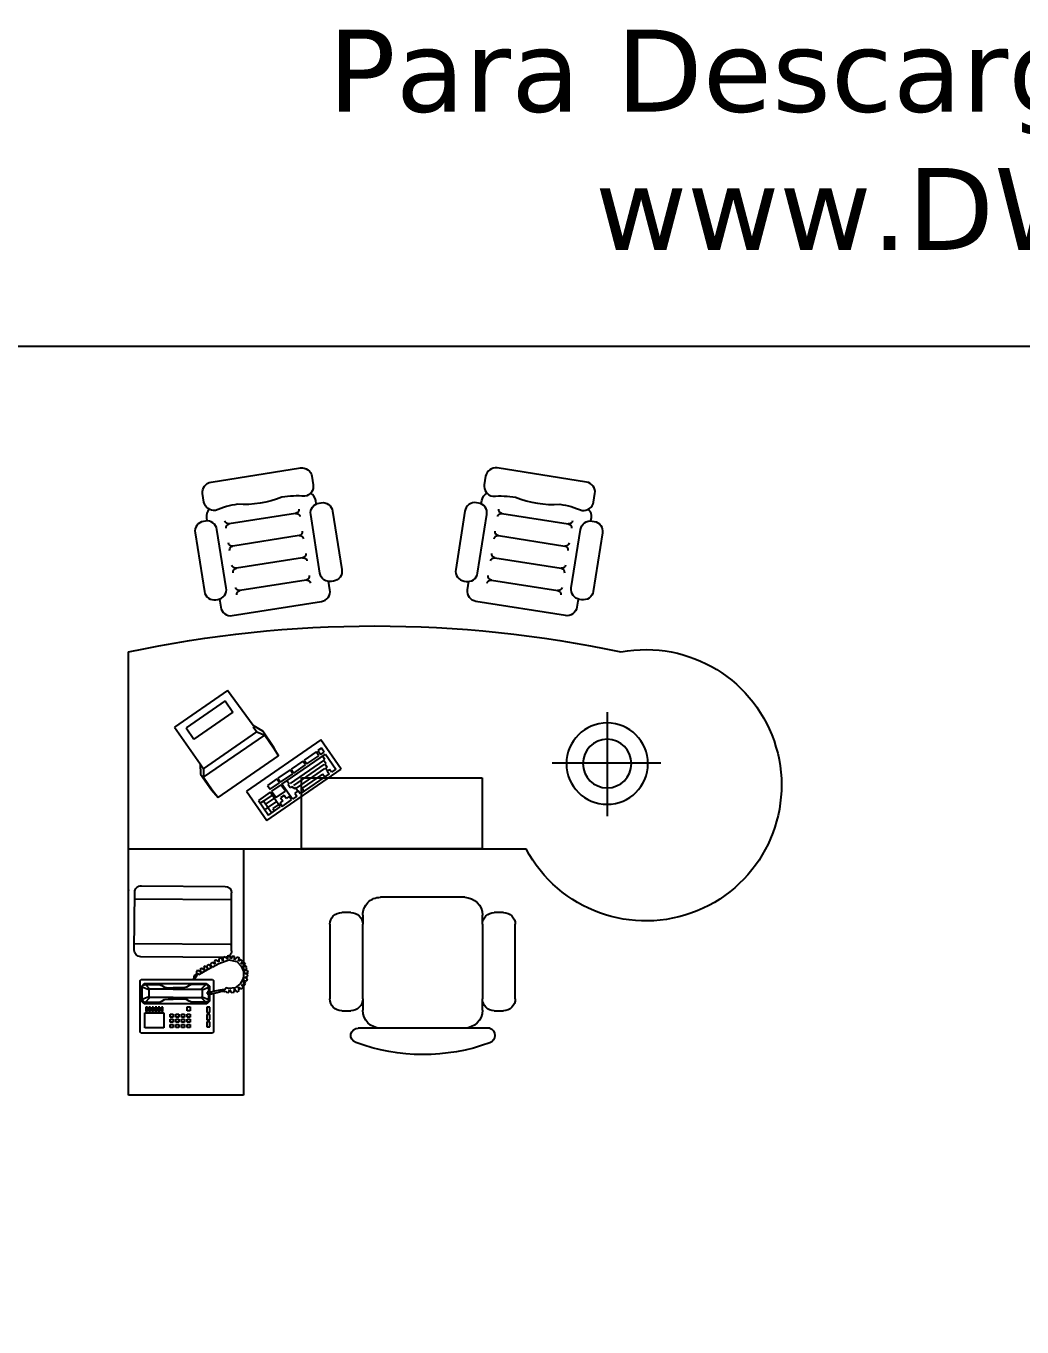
# Model space of a CAD drawing. Extents: x 0.3 to 17.9, y 0.2 to 10.4.
# Drawn here: x 5.147 to 8.39, y 6.192 to 10.427 of the extents above; entities that cross this region are included whole.
import ezdxf

# ---------------------------------------------------------------- set-up
doc = ezdxf.new("R2010")
doc.units = 0
doc.header["$MEASUREMENT"] = 0
doc.layers.get('0').update_dxf_attribs({"linetype": 'CONTINUOUS'})
doc.layers.add('Deftpoints', color=7, linetype='CONTINUOUS', plot=False)
doc.layers.add('www.dwgautocad.com', color=7, linetype='CONTINUOUS')
doc.styles.get("Standard").update_dxf_attribs({"font": 'verdana.ttf'})

# ---------------------------------------------------------------- blocks, each defined once
blk = doc.blocks.new('A$C25266DD2')
for p, q in [((1802.6, 3749.8), (1802.6, 4337.8)), ((1514, 4049.1), (2078.9, 4049.1)), ((3036, 3457.3), (2978.9, 3817)), ((3156.4, 3476.4), (3099.4, 3836.1)), ((2795, 3419.1), (2738, 3778.8)), ((2915.5, 3438.2), (2858.4, 3797.9)), ((1336.3, 1449.7), (1336.3, 3607.4)), ((522.7, 3548.7), (927.2, 3548.7)), ((458.4, 3434.6), (458.4, 3484.5)), ((991.4, 3484.5), (991.4, 3434.6)), ((364.3, 3410.4), (364.3, 3274.1)), ((460.5, 3370.3), (522.7, 3370.3)), ((927.2, 3370.3), (522.7, 3370.3)), ((927.2, 3370.3), (977.4, 3370.3)), ((1336.3, 3369.4), (1336.3, 2388.1)), ((1722.6, 3369.4), (1336.3, 3369.4)), ((1722.6, 2388.1), (1722.6, 3369.4)), ((364.3, 3274.1), (364.3, 2817)), ((1073.6, 3274.1), (1073.6, 2817)), ((2741, 3290.1), (2788.7, 3297.6)), ((364.3, 2817), (364.3, 2720.8)), ((364.3, 2720.8), (364.3, 2696.8)), ((522.7, 2720.8), (460.5, 2720.8)), ((522.7, 2720.8), (927.2, 2720.8)), ((977.4, 2720.8), (927.2, 2720.8)), ((458.4, 2606.7), (458.4, 2656.6)), ((991.4, 2656.6), (991.4, 2606.7)), ((927.2, 2542.4), (522.7, 2542.4)), ((2741, 2542.9), (2788.7, 2535.3)), ((2795, 2413.8), (2738, 2054.1)), ((1336.3, 2388.1), (1722.6, 2388.1)), ((2915.5, 2394.7), (2858.4, 2035)), ((3036, 2375.6), (2978.9, 2015.9)), ((3156.4, 2356.5), (3099.4, 1996.8)), ((1336.3, 2073.8), (0, 2073.8)), ((0, 2073.8), (0, 1449.7)), ((783, 2009.4), (1097.4, 2009.4)), ((786.8, 1481.4), (1101.2, 1483.6)), ((0, 1449.7), (2405, 1449.7))]:
    blk.add_line(p, q)
at = {"linetype": 'ByBlock'}
for p, q in [((1489.5, 2199.7), (1768, 2603.3)), ((1768.5, 2575.5), (1752, 2551.6)), ((1752, 2551.6), (1767.9, 2540.6)), ((1768, 2603.3), (1927.3, 2493.3)), ((1850.8, 2518.7), (1768.5, 2575.5)), ((1742.8, 2538.3), (1634.7, 2381.7)), ((1927.3, 2493.3), (1648.8, 2089.7)), ((1742.3, 2503.4), (1665.3, 2391.9)), ((1772.9, 2513.7), (1666.6, 2359.7)), ((1794.3, 2510.7), (1680.7, 2346)), ((1687.7, 2282.4), (1850.8, 2518.7)), ((1815.7, 2507.6), (1691.1, 2327.1)), ((1726.3, 2514.4), (1742.3, 2503.4)), ((1758.8, 2527.3), (1742.8, 2538.3)), ((1767.9, 2540.6), (1758.8, 2527.3)), ((1776.5, 2519), (1760.6, 2530)), ((1782, 2527), (1776.5, 2519)), ((1797.9, 2516), (1782, 2527)), ((1797.3, 2418.4), (1841.3, 2482.2)), ((1801.6, 2521.3), (1797.9, 2516)), ((1820.2, 2508.4), (1801.6, 2521.3)), ((1823.9, 2513.8), (1820.2, 2508.4)), ((1837.1, 2504.6), (1823.9, 2513.8)), ((1841.3, 2482.2), (1862.5, 2467.5)), ((1848.6, 2492.8), (1861.4, 2511.4)), ((1869.8, 2478.1), (1848.6, 2492.8)), ((1861.4, 2511.4), (1882.7, 2496.7)), ((1882.7, 2496.7), (1869.8, 2478.1)), ((1665.3, 2391.9), (1649.4, 2402.9)), ((1747.8, 2346.7), (1791.8, 2410.5)), ((1791.8, 2410.5), (1813, 2395.8)), ((1818.5, 2403.8), (1797.3, 2418.4)), ((1862.5, 2467.5), (1818.5, 2403.8)), ((1566.9, 2283.4), (1601.7, 2333.9)), ((1601.7, 2333.9), (1620.3, 2321)), ((1621.9, 2363.1), (1605.4, 2339.2)), ((1605.4, 2339.2), (1687.7, 2282.4)), ((1637.8, 2352.1), (1621.9, 2363.1)), ((1634.7, 2381.7), (1650.6, 2370.7)), ((1650.6, 2370.7), (1637.8, 2352.1)), ((1651.4, 2366.2), (1667.4, 2355.2)), ((1667.4, 2355.2), (1661.9, 2347.2)), ((1661.9, 2347.2), (1675.2, 2338.1)), ((1675.2, 2338.1), (1667.8, 2327.4)), ((1698.3, 2275), (1744.1, 2341.4)), ((1744.1, 2341.4), (1765.4, 2326.8)), ((1769, 2332.1), (1747.8, 2346.7)), ((1813, 2395.8), (1769, 2332.1)), ((1520.1, 2209.9), (1564, 2273.6)), ((1575.5, 2261.8), (1555.3, 2232.6)), ((1564, 2273.6), (1643.7, 2218.6)), ((1585.5, 2270.6), (1566.9, 2283.4)), ((1596.5, 2286.5), (1585.5, 2270.6)), ((1612.4, 2275.5), (1596.5, 2286.5)), ((1620.3, 2321), (1609.3, 2305.1)), ((1609.3, 2305.1), (1625.2, 2294.1)), ((1625.2, 2294.1), (1612.4, 2275.5)), ((1614.7, 2250.4), (1649.5, 2300.9)), ((1615.3, 1936.5), (1840.7, 2263.1)), ((1684, 2277.1), (1649.2, 2226.6)), ((1649.5, 2300.9), (1684, 2277.1)), ((1659.8, 2219.3), (1694.6, 2269.7)), ((1667.8, 2327.4), (1683.8, 2316.4)), ((1683.8, 2316.4), (1687.4, 2321.8)), ((1687.4, 2321.8), (1703.4, 2310.8)), ((1694.6, 2269.7), (1715.9, 2255.1)), ((1719.5, 2260.4), (1698.3, 2275)), ((1765.4, 2326.8), (1719.5, 2260.4)), ((1885, 2236.4), (1840.7, 2263.1)), ((1840.7, 2263.1), (1886.9, 2239.1)), ((1648.8, 2089.7), (1489.5, 2199.7)), ((1599.7, 2154.9), (1520.1, 2209.9)), ((1531.1, 2225.8), (1560.3, 2205.7)), ((1555.3, 2232.6), (1542.1, 2241.8)), ((1560.3, 2205.7), (1551.1, 2192.4)), ((1560.3, 2205.7), (1594.8, 2181.8)), ((1593.3, 2253.5), (1562.1, 2208.3)), ((1610, 2238), (1580.7, 2195.5)), ((1627.8, 2229.6), (1596.6, 2184.5)), ((1643.7, 2218.6), (1599.7, 2154.9)), ((1649.2, 2226.6), (1614.7, 2250.4)), ((1681.1, 2204.6), (1659.8, 2219.3)), ((1715.9, 2255.1), (1681.1, 2204.6)), ((1725, 1856.9), (1954.1, 2188.8)), ((1954.1, 2188.8), (1885, 2236.4)), ((1886.9, 2239.1), (1974.5, 2178.6)), ((1971.3, 2145.5), (1954.1, 2188.8)), ((1594.8, 2181.8), (1585.6, 2168.6)), ((1771.5, 1856.1), (1971.3, 2145.5)), ((1997.8, 2127.2), (1971.3, 2145.5)), ((1974.5, 2178.6), (2005, 2126.2)), ((2005, 2126.2), (2195.7, 1987.2)), ((561.4, 2036.8), (568.8, 2049.8)), ((568.8, 2049.8), (585.8, 2046.4)), ((577.9, 2062.3), (586.4, 2072.5)), ((585.8, 2046.4), (577.9, 2062.3)), ((603.9, 2056.6), (582.4, 2029.4)), ((586.4, 2072.5), (599.4, 2062.9)), ((597.1, 2078.2), (607.9, 2085)), ((599.4, 2062.9), (597.1, 2078.2)), ((634, 2072.5), (603.9, 2056.6)), ((607.9, 2085), (621.5, 2073.7)), ((619.8, 2092.4), (631.7, 2095.8)), ((621.5, 2073.7), (619.8, 2092.4)), ((631.7, 2095.8), (639.1, 2080.5)), ((668, 2075.4), (634, 2072.5)), ((639.1, 2080.5), (645.9, 2095.8)), ((645.9, 2095.8), (655.6, 2096.9)), ((655.6, 2096.9), (659.5, 2080.5)), ((659.5, 2080.5), (665.8, 2098.6)), ((665.8, 2098.6), (676.5, 2095.8)), ((700.9, 2061.2), (668, 2075.4)), ((676.5, 2095.8), (677.1, 2080.5)), ((677.1, 2080.5), (690.2, 2091.8)), ((690.2, 2091.8), (699.2, 2087.3)), ((699.2, 2087.3), (697.5, 2070.3)), ((697.5, 2070.3), (709.4, 2085)), ((725.9, 2036.8), (700.9, 2061.2)), ((709.4, 2085), (718.5, 2077.1)), ((718.5, 2077.1), (711.7, 2061.7)), ((711.7, 2061.7), (727.6, 2068.6)), ((735, 2061.7), (727, 2046.4)), ((727, 2046.4), (743.5, 2051.5)), ((727.6, 2068.6), (735, 2061.7)), ((743.5, 2051.5), (748, 2040.2)), ((557.4, 1994.8), (573.9, 1997.6)), ((558.6, 1981.2), (557.4, 1994.8)), ((558, 2007.3), (559.1, 2022.6)), ((573.9, 1997.6), (558, 2007.3)), ((564.8, 1974.9), (558.6, 1981.2)), ((559.1, 2022.6), (577.3, 2024.3)), ((577.3, 2024.3), (561.4, 2036.8)), ((581.8, 1980.6), (571.6, 1973.2)), ((582.4, 2029.4), (579.6, 1993.6)), ((579.6, 1993.6), (581.8, 1980.6)), ((715.1, 1940.9), (733.8, 1994.2)), ((733.8, 1994.2), (725.9, 2036.8)), ((748, 2040.2), (734.4, 2024.9)), ((734.4, 2024.9), (752, 2025.4)), ((738.9, 1986.3), (750.8, 1974.9)), ((754.3, 1986.3), (738.9, 1986.3)), ((754.3, 2014.1), (739.5, 2005.6)), ((739.5, 2005.6), (757.1, 2000.5)), ((752, 2025.4), (754.3, 2014.1)), ((757.1, 2000.5), (754.3, 1986.3)), ((823, 1481.6), (818.9, 2002.3)), ((1065.1, 1483.3), (1061, 2003.9)), ((2078.4, 2016.7), (1931.8, 1804.3)), ((2195.7, 1987.2), (1997.2, 1700.3)), ((2139.5, 1974.6), (2078.4, 2016.7)), ((342.3, 1911.2), (336.7, 1905.6)), ((552.3, 1911.2), (342.3, 1911.2)), ((550.1, 1901.7), (556.9, 1930.1)), ((556.9, 1930.1), (563.7, 1956.8)), ((563.7, 1918.2), (559.7, 1900)), ((622.5, 1911.2), (562.1, 1911.2)), ((563.1, 1971.5), (564.8, 1974.9)), ((563.7, 1956.8), (563.1, 1971.5)), ((570.5, 1944.8), (563.7, 1918.2)), ((572.2, 1958.5), (570.5, 1944.8)), ((571.6, 1973.2), (572.2, 1958.5)), ((628.1, 1905.6), (622.5, 1911.2)), ((697, 1907.9), (715.1, 1940.9)), ((698.7, 1903.4), (697, 1907.9)), ((711.1, 1919.9), (719.7, 1904.5)), ((727, 1915.3), (711.1, 1919.9)), ((740.1, 1939.2), (723.1, 1940.9)), ((723.1, 1940.9), (733.3, 1924.4)), ((733.3, 1924.4), (727, 1915.3)), ((728.7, 1962.4), (745.2, 1956.2)), ((746.9, 1961.9), (728.7, 1962.4)), ((745.2, 1956.2), (740.1, 1939.2)), ((750.8, 1974.9), (746.9, 1961.9)), ((747.4, 1973.4), (751, 1516.7)), ((1136.6, 1519.5), (1133, 1974)), ((1656, 1904.5), (1615.3, 1936.5)), ((1656.8, 1900), (1615.3, 1936.5)), ((2139.5, 1974.6), (1992.8, 1762.2)), ((336.7, 1905.6), (336.7, 1518.8)), ((370.3, 1874.7), (370.3, 1891.5)), ((370.3, 1891.5), (398.3, 1891.5)), ((398.3, 1874.7), (370.3, 1874.7)), ((398.3, 1891.5), (398.3, 1874.7)), ((409.5, 1874.7), (409.5, 1891.5)), ((409.5, 1891.5), (437.6, 1891.5)), ((437.6, 1874.7), (409.5, 1874.7)), ((437.6, 1891.5), (437.6, 1874.7)), ((448.8, 1874.7), (448.8, 1891.5)), ((448.8, 1891.5), (476.8, 1891.5)), ((476.8, 1874.7), (448.8, 1874.7)), ((476.8, 1891.5), (476.8, 1874.7)), ((510.4, 1888.7), (496.4, 1874.7)), ((496.4, 1874.7), (496.4, 1535.6)), ((507.6, 1880.3), (504.8, 1869.1)), ((504.8, 1869.1), (530.1, 1843.9)), ((504.8, 1869.1), (504.8, 1793.4)), ((518.8, 1885.9), (507.6, 1880.3)), ((549.9, 1888.7), (510.4, 1888.7)), ((518.8, 1885.9), (549.8, 1885.9)), ((532.9, 1849.5), (518.8, 1885.9)), ((530.1, 1843.9), (532.9, 1849.5)), ((530.1, 1692.6), (530.1, 1843.9)), ((572.1, 1849.5), (532.9, 1849.5)), ((549.7, 1877.5), (550.1, 1901.7)), ((558.1, 1877.5), (549.7, 1877.5)), ((559.7, 1900), (558.1, 1877.5)), ((558.7, 1885.9), (586.1, 1885.9)), ((591.7, 1888.7), (558.9, 1888.7)), ((572.1, 1849.5), (586.1, 1885.9)), ((574.9, 1843.9), (572.1, 1849.5)), ((600.1, 1869.1), (574.9, 1843.9)), ((574.9, 1692.6), (574.9, 1843.9)), ((586.1, 1885.9), (597.3, 1880.3)), ((605.7, 1871.9), (591.7, 1888.7)), ((597.3, 1880.3), (600.1, 1869.1)), ((600.1, 1869.1), (600.1, 1793.4)), ((605.7, 1535.6), (605.7, 1871.9)), ((628.1, 1518.8), (628.1, 1905.6)), ((654.4, 1831.3), (664.6, 1848.4)), ((664.6, 1848.4), (682.8, 1879)), ((682.8, 1837), (668, 1841.5)), ((668, 1841.5), (677.1, 1826.8)), ((694.7, 1856.9), (678.2, 1862)), ((678.2, 1862), (687.3, 1845.5)), ((682.8, 1879), (694.7, 1902.3)), ((687.3, 1845.5), (682.8, 1837)), ((687.3, 1879), (699.2, 1865.9)), ((702.6, 1872.2), (687.3, 1879)), ((694.7, 1902.3), (698.7, 1903.4)), ((699.2, 1865.9), (694.7, 1856.9)), ((698.1, 1897.7), (708.3, 1884.7)), ((713.4, 1892.6), (698.1, 1897.7)), ((708.3, 1884.7), (702.6, 1872.2)), ((719.7, 1904.5), (713.4, 1892.6)), ((1725, 1856.9), (1656, 1904.5)), ((1741.7, 1841.4), (1656.8, 1900)), ((1771.5, 1856.1), (1725, 1856.9)), ((1798.1, 1837.8), (1741.7, 1841.4)), ((1798.1, 1837.8), (1771.5, 1856.1)), ((1997.2, 1700.3), (1798.1, 1837.8)), ((384.3, 1785), (367.5, 1785)), ((367.5, 1785), (367.5, 1768.2)), ((367.5, 1768.2), (384.3, 1768.2)), ((384.3, 1768.2), (384.3, 1785)), ((395.5, 1785), (395.5, 1768.2)), ((412.3, 1785), (395.5, 1785)), ((395.5, 1768.2), (412.3, 1768.2)), ((412.3, 1768.2), (412.3, 1785)), ((440.4, 1785), (423.6, 1785)), ((423.6, 1785), (423.6, 1768.2)), ((423.6, 1768.2), (440.4, 1768.2)), ((440.4, 1768.2), (440.4, 1785)), ((479.6, 1785), (457.2, 1785)), ((457.2, 1785), (457.2, 1768.2)), ((457.2, 1768.2), (479.6, 1768.2)), ((479.6, 1768.2), (479.6, 1785)), ((504.8, 1793.4), (510.4, 1779.4)), ((510.4, 1779.4), (518.8, 1765.4)), ((518.8, 1765.4), (521.6, 1745.8)), ((586.1, 1765.4), (583.3, 1745.8)), ((594.5, 1779.4), (586.1, 1765.4)), ((600.1, 1793.4), (594.5, 1779.4)), ((628.1, 1810.3), (638.5, 1812.6)), ((643.7, 1803.5), (628.1, 1801.9)), ((638.5, 1812.6), (644.8, 1817.1)), ((650.5, 1807.5), (643.7, 1803.5)), ((644.8, 1817.1), (652.2, 1822.2)), ((658.4, 1818.3), (650.5, 1807.5)), ((652.2, 1822.2), (655.6, 1825.6)), ((661.2, 1825.6), (654.4, 1831.3)), ((655.6, 1825.6), (661.2, 1825.6)), ((668.6, 1818.8), (658.4, 1818.3)), ((674.8, 1820.5), (668.6, 1818.8)), ((677.1, 1826.8), (674.8, 1820.5)), ((1992.8, 1762.2), (1931.8, 1804.3)), ((384.3, 1754.2), (367.5, 1754.2)), ((367.5, 1754.2), (367.5, 1737.4)), ((367.5, 1737.4), (384.3, 1737.4)), ((384.3, 1723.4), (367.5, 1723.4)), ((367.5, 1723.4), (367.5, 1706.6)), ((367.5, 1706.6), (384.3, 1706.6)), ((384.3, 1737.4), (384.3, 1754.2)), ((384.3, 1706.6), (384.3, 1723.4)), ((395.5, 1754.2), (395.5, 1737.4)), ((412.3, 1754.2), (395.5, 1754.2)), ((395.5, 1737.4), (412.3, 1737.4)), ((412.3, 1723.4), (395.5, 1723.4)), ((395.5, 1723.4), (395.5, 1706.6)), ((395.5, 1706.6), (412.3, 1706.6)), ((412.3, 1737.4), (412.3, 1754.2)), ((412.3, 1706.6), (412.3, 1723.4)), ((423.6, 1754.2), (423.6, 1737.4)), ((440.4, 1754.2), (423.6, 1754.2)), ((423.6, 1737.4), (440.4, 1737.4)), ((440.4, 1723.4), (423.6, 1723.4)), ((423.6, 1723.4), (423.6, 1706.6)), ((423.6, 1706.6), (440.4, 1706.6)), ((440.4, 1737.4), (440.4, 1754.2)), ((440.4, 1706.6), (440.4, 1723.4)), ((521.6, 1745.8), (521.6, 1692.6)), ((583.3, 1745.8), (583.3, 1692.6)), ((446, 1642.1), (364.7, 1642.1)), ((364.7, 1642.1), (364.7, 1538.4)), ((384.3, 1692.6), (367.5, 1692.6)), ((367.5, 1692.6), (367.5, 1675.7)), ((367.5, 1675.7), (384.3, 1675.7)), ((384.3, 1675.7), (384.3, 1692.6)), ((395.5, 1692.6), (395.5, 1675.7)), ((412.3, 1692.6), (395.5, 1692.6)), ((395.5, 1675.7), (412.3, 1675.7)), ((412.3, 1675.7), (412.3, 1692.6)), ((440.4, 1692.6), (423.6, 1692.6)), ((423.6, 1692.6), (423.6, 1675.7)), ((423.6, 1675.7), (440.4, 1675.7)), ((440.4, 1675.7), (440.4, 1692.6)), ((446, 1538.4), (446, 1642.1)), ((454.4, 1628.1), (454.4, 1636.5)), ((454.4, 1636.5), (476.8, 1636.5)), ((476.8, 1628.1), (454.4, 1628.1)), ((476.8, 1636.5), (476.8, 1628.1)), ((504.8, 1616.9), (510.4, 1630.9)), ((510.4, 1630.9), (518.8, 1644.9)), ((518.8, 1644.9), (521.6, 1664.5)), ((521.6, 1664.5), (521.6, 1692.6)), ((530.1, 1692.6), (530.1, 1566.4)), ((574.9, 1692.6), (574.9, 1566.4)), ((583.3, 1664.5), (583.3, 1692.6)), ((586.1, 1644.9), (583.3, 1664.5)), ((594.5, 1630.9), (586.1, 1644.9)), ((600.1, 1616.9), (594.5, 1630.9)), ((454.4, 1611.3), (454.4, 1619.7)), ((454.4, 1619.7), (476.8, 1619.7)), ((476.8, 1611.3), (454.4, 1611.3)), ((454.4, 1602.9), (476.8, 1602.9)), ((454.4, 1594.5), (454.4, 1602.9)), ((476.8, 1594.5), (454.4, 1594.5)), ((454.4, 1577.6), (454.4, 1586.1)), ((454.4, 1586.1), (476.8, 1586.1)), ((476.8, 1577.6), (454.4, 1577.6)), ((454.4, 1560.8), (454.4, 1569.2)), ((454.4, 1569.2), (476.8, 1569.2)), ((476.8, 1560.8), (454.4, 1560.8)), ((476.8, 1619.7), (476.8, 1611.3)), ((476.8, 1602.9), (476.8, 1594.5)), ((476.8, 1586.1), (476.8, 1577.6)), ((476.8, 1569.2), (476.8, 1560.8)), ((504.8, 1541.2), (504.8, 1616.9)), ((504.8, 1541.2), (530.1, 1566.4)), ((532.9, 1560.8), (518.8, 1524.4)), ((530.1, 1566.4), (532.9, 1560.8)), ((572.1, 1560.8), (532.9, 1560.8)), ((574.9, 1566.4), (572.1, 1560.8)), ((572.1, 1560.8), (586.1, 1524.4)), ((600.1, 1541.2), (574.9, 1566.4)), ((600.1, 1541.2), (600.1, 1616.9)), ((336.7, 1518.8), (342.3, 1513.2)), ((342.3, 1513.2), (622.5, 1513.2)), ((364.7, 1538.4), (446, 1538.4)), ((454.4, 1544), (454.4, 1552.4)), ((454.4, 1552.4), (476.8, 1552.4)), ((476.8, 1544), (454.4, 1544)), ((476.8, 1552.4), (476.8, 1544)), ((496.4, 1535.6), (507.6, 1521.6)), ((507.6, 1530), (504.8, 1541.2)), ((518.8, 1524.4), (507.6, 1530)), ((507.6, 1521.6), (591.7, 1521.6)), ((518.8, 1524.4), (586.1, 1524.4)), ((586.1, 1524.4), (597.3, 1530)), ((591.7, 1521.6), (605.7, 1535.6)), ((597.3, 1530), (600.1, 1541.2)), ((622.5, 1513.2), (628.1, 1518.8))]:
    blk.add_line(p, q, dxfattribs=at)
for points in [[(3069.6, 3903.1, 0.414214), (3114.9, 3965.5), (3113.2, 3976.6, 0.414214), (3050.8, 4021.9), (2732.9, 3971.5, 0.414214), (2687.6, 3909.1), (2689.3, 3898, 0.414214), (2751.8, 3852.7)], [(3150.3, 3394.5, -0.414214), (3212.7, 3349.2), (3214.5, 3338.1, -0.414214), (3169.1, 3275.7), (2851.3, 3225.3, -0.414214), (2788.9, 3270.6), (2787.1, 3281.7, -0.414214), (2832.5, 3344.1)], [(3150.3, 2438.4, 0.414214), (3212.7, 2483.7), (3214.5, 2494.8, 0.414214), (3169.1, 2557.2), (2851.3, 2607.6, 0.414214), (2788.9, 2562.3), (2787.1, 2551.3, 0.414214), (2832.5, 2488.8)], [(3069.6, 1929.8, -0.414214), (3114.9, 1867.4), (3113.2, 1856.3, -0.414214), (3050.8, 1811), (2732.9, 1861.4, -0.414214), (2687.6, 1923.9), (2689.3, 1934.9, -0.414214), (2751.8, 1980.3)]]:
    blk.add_lwpolyline(points, format="xyb", close=True)
for points in [[(3178.4, 3945.2, 0.236068), (3131.9, 3959.9), (3116.9, 3957.5)], [(3249.7, 3426.1, 0.055299), (3244.7, 3550.4, -0.118462), (3206.5, 3791.3, 0.055299), (3172.8, 3911.1, -0.414214), (3218.1, 3973.5), (3263.6, 3980.8, -0.414214)], [(3263.6, 3980.8, -0.414214), (3326, 3935.4), (3403, 3450.4, -0.414214), (3357.6, 3388), (3312.2, 3380.8, -0.414214), (3249.7, 3426.1)], [(2691.6, 3890), (2646.9, 3882.9, 0.414214), (2601.6, 3820.5), (2678.5, 3335.5, 0.414214), (2741, 3290.1)], [(3207.5, 3364.2), (3225.9, 3367.1, 0.236068), (3265.6, 3395.5)], [(2691.6, 1942.9), (2646.9, 1950, -0.414214), (2601.6, 2012.4), (2678.5, 2497.4, -0.414214), (2741, 2542.8)], [(3249.7, 2406.8, -0.055299), (3244.7, 2282.5, 0.118462), (3206.5, 2041.6, -0.055299), (3172.8, 1921.8, 0.414214), (3218.1, 1859.4), (3263.6, 1852.1, 0.414214)], [(3207.5, 2468.7), (3225.9, 2465.8, -0.236068), (3265.6, 2437.4)], [(3263.6, 1852.1, 0.414214), (3326, 1897.5), (3403, 2382.5, 0.414214), (3357.6, 2444.9), (3312.2, 2452.1, 0.414214), (3249.7, 2406.8)], [(3178.4, 1887.8, -0.236068), (3131.9, 1873), (3116.9, 1875.4)]]:
    blk.add_lwpolyline(points, format="xyb")
for radius in [221, 131.9]:
    blk.add_circle((1799.1, 4047.4), radius)
for centre, radius, start, end in [((1681.5, 4257.4), 736, 349.42475, 242.02617), ((-3863.8, 2786), 6409.7, 347.96659, 12.03341), ((2838, 3794.6), 20.7, 9.0153, 99.0153), ((2878.9, 3801.1), 20.7, 99.0153, 189.0153), ((2958.5, 3813.7), 20.7, 9.0153, 99.0153), ((2999.3, 3820.2), 20.7, 99.0153, 189.0153), ((3078.9, 3832.9), 20.7, 9.0153, 99.0153), ((3119.8, 3839.3), 20.7, 99.0153, 189.0153), ((2717.5, 3775.5), 20.7, 9.0153, 99.0153), ((2758.4, 3782), 20.7, 99.0153, 189.0153), ((522.7, 3484.5), 64.2, 90, 180), ((927.2, 3484.5), 64.2, 0, 90), ((3136, 3473.2), 20.7, 279.0153, 9.0153), ((3176.9, 3479.7), 20.7, 189.0153, 279.0153), ((1273.8, 3049.3), 1053.5, 159.95442, 200.3611), ((324.2, 3395.8), 42.7, 20.04558, 159.95442), ((522.7, 3434.6), 64.2, 180, 270), ((927.2, 3434.6), 64.2, 270, 0), ((2774.6, 3415.8), 20.7, 279.0153, 9.0153), ((2815.5, 3422.3), 20.7, 189.0153, 279.0153), ((2895.1, 3435), 20.7, 279.0153, 9.0153), ((2935.9, 3441.4), 20.7, 189.0153, 279.0153), ((3015.5, 3454.1), 20.7, 279.0153, 9.0153), ((3056.4, 3460.6), 20.7, 189.0153, 279.0153), ((460.5, 3274.1), 96.2, 90, 180), ((977.4, 3274.1), 96.2, 0, 90), ((460.5, 2817), 96.2, 180, 270), ((977.4, 2817), 96.2, 270, 0), ((323.9, 2696.8), 40.3, 200.3611, 0), ((522.7, 2656.6), 64.2, 90, 180), ((927.2, 2656.6), 64.2, 0, 90), ((522.7, 2606.7), 64.2, 180, 270), ((927.2, 2606.7), 64.2, 270, 0), ((2774.6, 2417.1), 20.7, 350.9847, 80.9847), ((2815.5, 2410.6), 20.7, 80.9847, 170.9847), ((2895.1, 2397.9), 20.7, 350.9847, 80.9847), ((2935.9, 2391.5), 20.7, 80.9847, 170.9847), ((3015.5, 2378.8), 20.7, 350.9847, 80.9847), ((3056.4, 2372.4), 20.7, 80.9847, 170.9847), ((3136, 2359.7), 20.7, 350.9847, 80.9847), ((3176.9, 2353.2), 20.7, 80.9847, 170.9847), ((2717.5, 2057.4), 20.7, 260.9847, 350.9847), ((2758.4, 2050.9), 20.7, 170.9847, 260.9847), ((783, 1973.7), 35.6, 90, 180.45091), ((1097.4, 1973.7), 35.6, 0.45091, 90), ((2838, 2038.3), 20.7, 260.9847, 350.9847), ((2878.9, 2031.8), 20.7, 170.9847, 260.9847), ((2958.5, 2019.2), 20.7, 260.9847, 350.9847), ((2999.3, 2012.7), 20.7, 170.9847, 260.9847), ((3078.9, 2000.1), 20.7, 260.9847, 350.9847), ((3119.8, 1993.6), 20.7, 170.9847, 260.9847), ((786.6, 1517), 35.6, 180.45091, 270.39702), ((1101, 1519.2), 35.6, 270.39702, 0.45091)]:
    blk.add_arc(centre, radius, start, end)
blk.add_point((1112.8, 1449.7), dxfattribs=at)

msp = doc.modelspace()

# ---------------------------------------------------------------- linework, layer by layer
at = {"layer": 'Deftpoints'}
msp.add_lwpolyline([(0.3387, 9.3843), (17.8913, 9.3843), (17.8913, 0.2074), (0.3387, 0.2074)], close=True, dxfattribs=at)

# ---------------------------------------------------------------- block references
at = {"layer": 'www.dwgautocad.com', "xscale": -0.0006000000000000062, "yscale": 0.0006000000000000062, "zscale": 0.0006000000000000062, "rotation": 270}
msp.add_blockref('A$C25266DD2', (4.6109, 6.9464), dxfattribs=at)

# ---------------------------------------------------------------- texts
at = {"layer": 'Deftpoints'}
msp.add_text('Para Descargar Mas Bloques Visita', height=0.267503, dxfattribs=at).set_placement((6.1297, 10.1479))
at = {"layer": 'Deftpoints', "color": 30}
msp.add_text('www.DWGAutoCAD.com', height=0.267503, dxfattribs=at).set_placement((6.9999, 9.6975))

doc.saveas('drawing.dxf')
